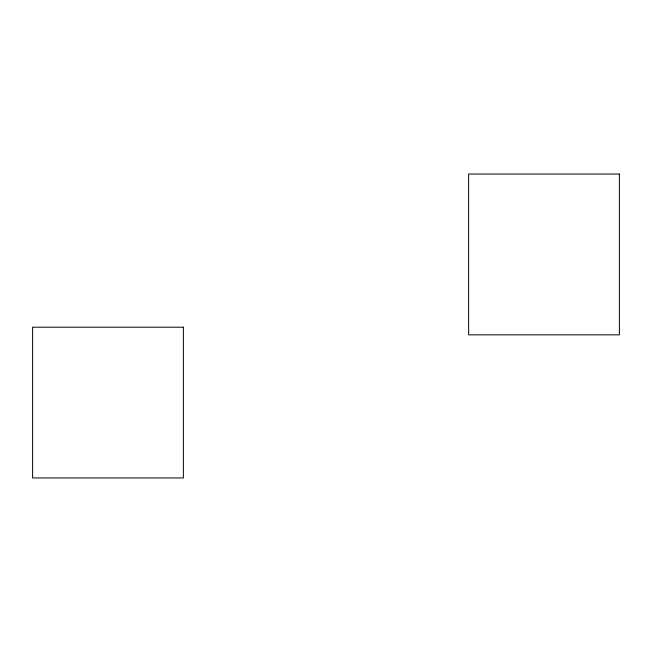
<?xml version="1.0" encoding="UTF-8"?>
<svg xmlns="http://www.w3.org/2000/svg" width="652" height="652" viewBox="0 0 652 652"><rect width="100%" height="100%" fill="white"/><g stroke="black" fill="none" stroke-linecap="round" stroke-linejoin="round"><path stroke-width="0.98" d="M619.4 174.043L468.633 174.043L468.633 334.851L619.4 334.851L619.4 174.043M183.367 327.198L32.6 327.198L32.6 477.957L183.367 477.957L183.367 327.198"/></g></svg>
